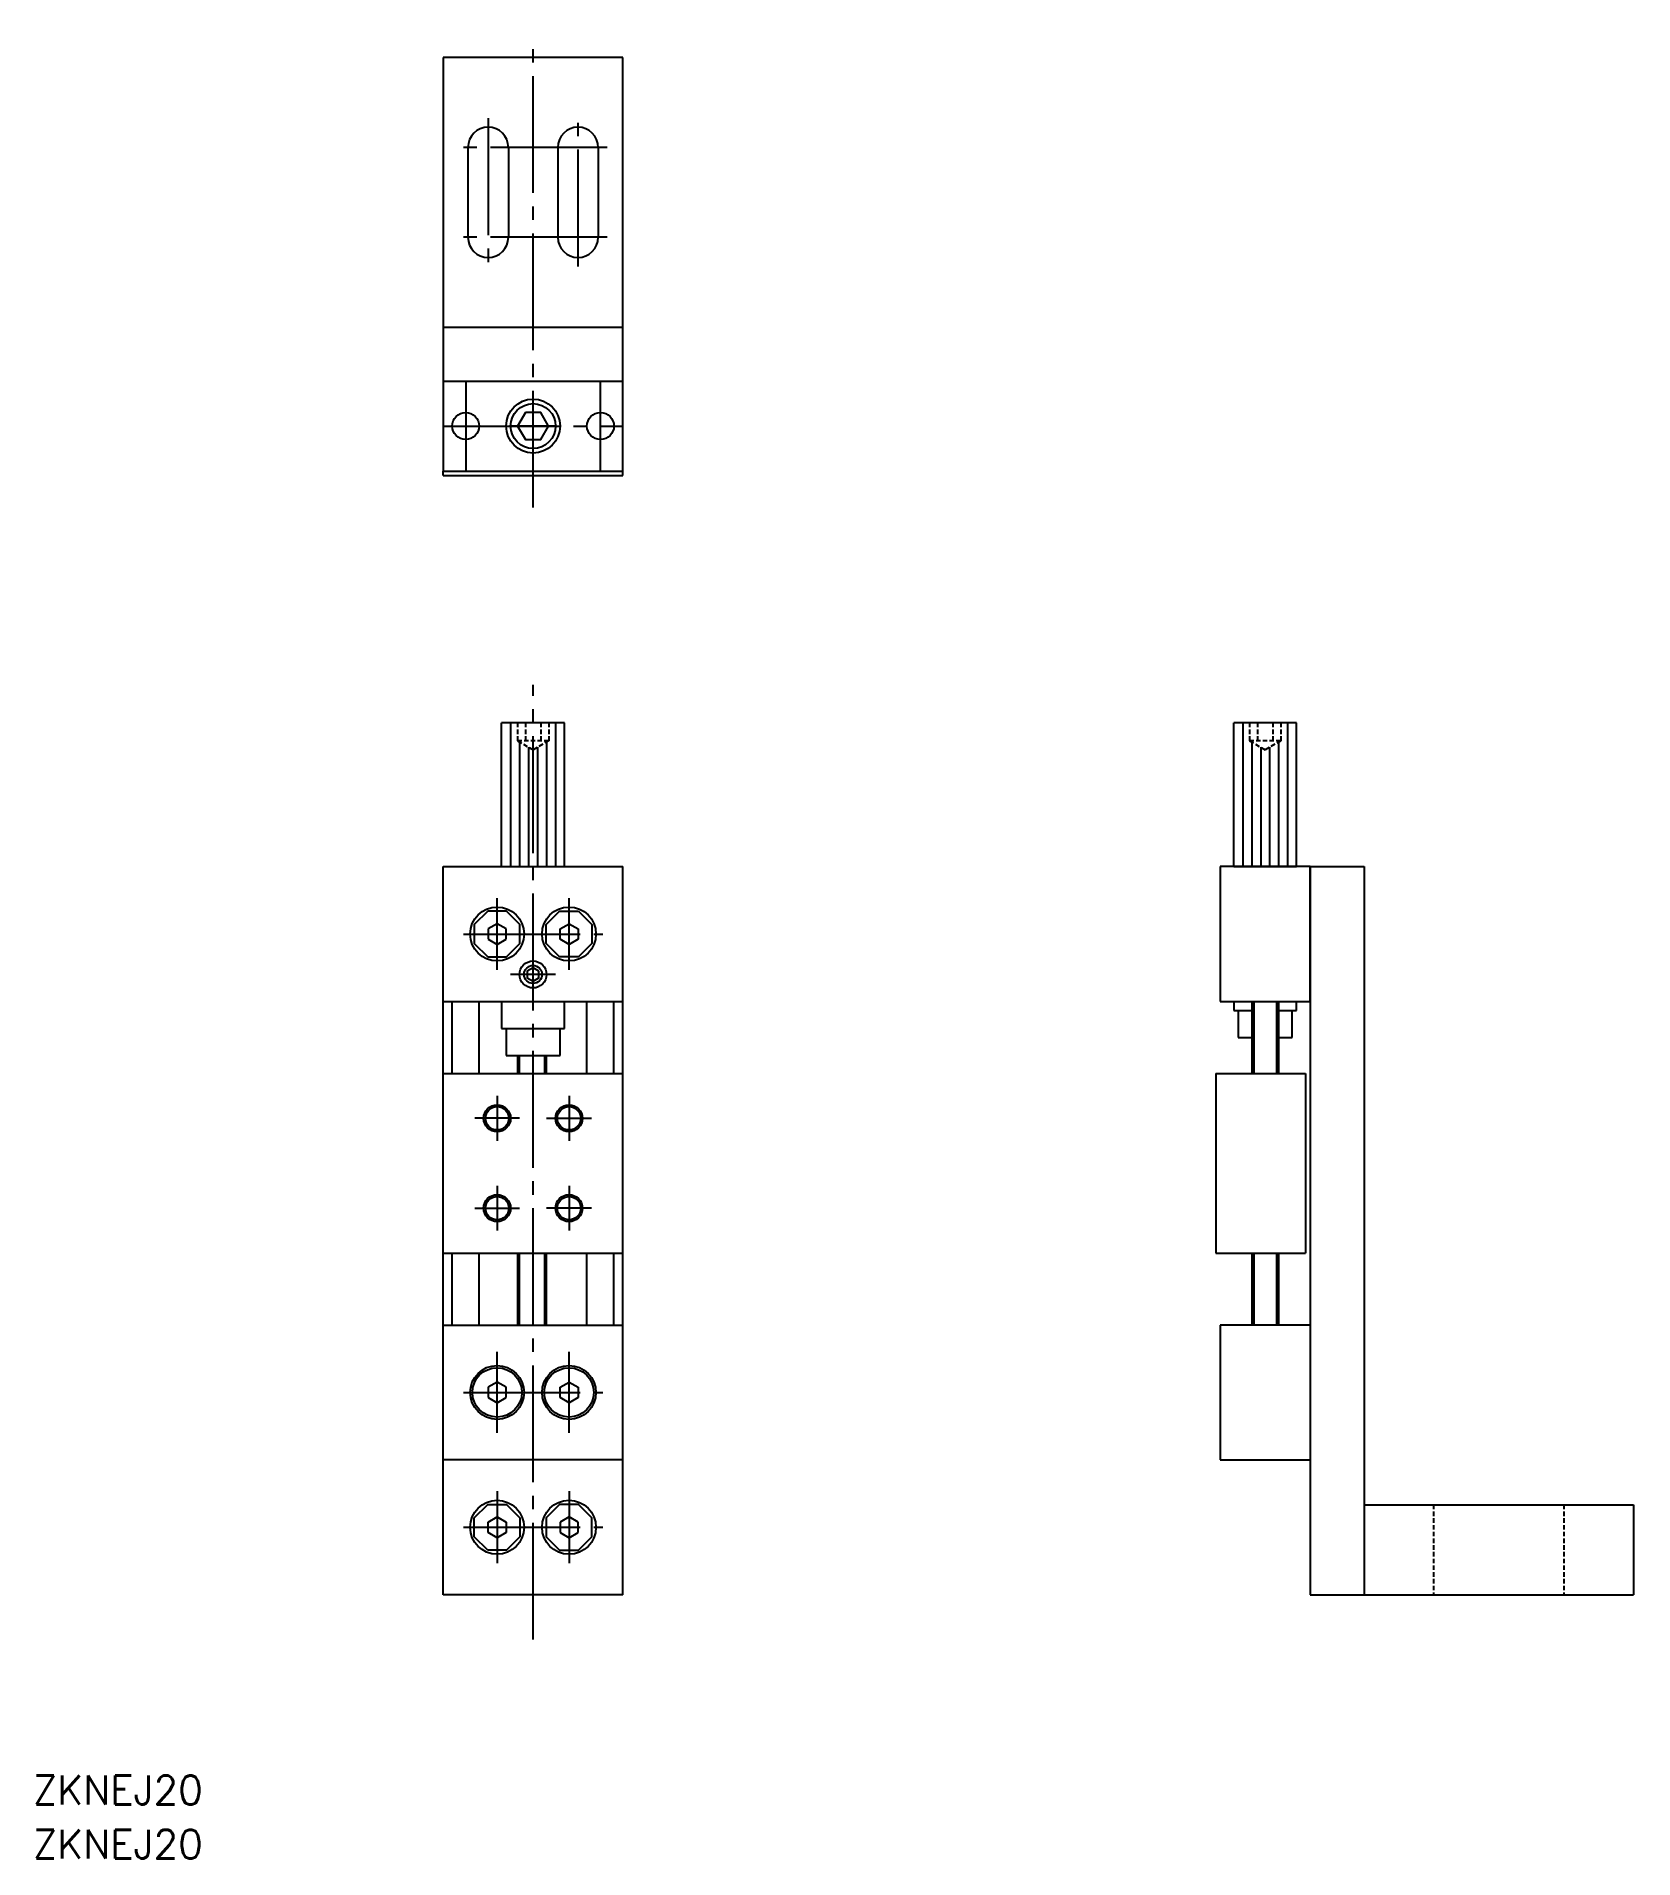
# Model space of a CAD drawing. Extents: x 58 to 236, y 115 to 318.
import ezdxf

# ---------------------------------------------------------------- set-up
doc = ezdxf.new("R2010")
doc.units = 0
doc.linetypes.add('CENTER', pattern=[17.5, 13, -1.5, 1.5, -1.5])
doc.linetypes.add('DASHED', pattern=[0.75, 0.5, -0.25])
doc.layers.get('0').update_dxf_attribs({"linetype": 'CONTINUOUS'})
doc.layers.add('CENTER', color=1, linetype='CENTER')
doc.styles.get("Standard").update_dxf_attribs({"font": 'txt.shx', "bigfont": '@extfont2.shx'})

# ---------------------------------------------------------------- blocks, each defined once
blk = doc.blocks.new('*U23')
at = {"color": 7, "linetype": 'CONTINUOUS'}
blk.add_text('ZKNEJ20', height=3.2, dxfattribs=at).set_placement((-18.78, 125.87))
blk = doc.blocks.new('*U24')
at = {"color": 7, "linetype": 'CONTINUOUS'}
blk.add_text('ZKNEJ20', height=3.2, dxfattribs=at).set_placement((-18.78, 119.84))

msp = doc.modelspace()

# ---------------------------------------------------------------- linework, layer by layer
at = {"color": 7, "linetype": 'CONTINUOUS'}
for p, q in [((103.56, 315.57), (103.56, 285.57)), ((123.56, 315.57), (103.56, 315.57)), ((123.56, 285.57), (123.56, 315.57)), ((106.31, 305.57), (106.31, 295.57)), ((110.81, 305.57), (110.81, 295.57)), ((116.31, 305.57), (116.31, 295.57)), ((120.81, 305.57), (120.81, 295.57)), ((103.56, 285.57), (123.56, 285.57)), ((103.56, 285.57), (103.56, 279.57)), ((123.56, 279.57), (123.56, 285.57)), ((103.56, 279.57), (123.56, 279.57)), ((103.56, 279.57), (103.56, 269.57)), ((123.56, 269.57), (123.56, 279.57)), ((103.56, 269.57), (123.56, 269.57)), ((103.56, 269.07), (103.56, 269.57)), ((103.56, 269.07), (123.56, 269.07)), ((123.56, 269.07), (123.56, 269.57)), ((117.06, 241.56), (110.06, 241.56)), ((198.53, 241.56), (191.53, 241.56)), ((103.56, 144.56), (103.56, 225.56)), ((103.56, 225.56), (123.56, 225.56)), ((110.06, 225.56), (117.06, 225.56)), ((123.56, 144.56), (123.56, 225.56)), ((190.03, 225.56), (190.03, 210.56)), ((200.03, 225.56), (190.03, 225.56)), ((191.53, 225.56), (198.53, 225.56)), ((200.03, 210.56), (200.03, 225.56)), ((200.03, 225.56), (200.03, 144.56)), ((200.03, 225.56), (206.03, 225.56)), ((206.03, 225.56), (206.03, 144.56)), ((109.56, 219.21), (108.56, 218.63)), ((110.56, 218.63), (109.56, 219.21)), ((116.56, 218.63), (117.56, 219.21)), ((117.56, 219.21), (118.56, 218.63)), ((108.56, 218.63), (108.56, 217.48)), ((108.56, 217.48), (109.56, 216.9)), ((109.56, 216.9), (110.56, 217.48)), ((110.56, 217.48), (110.56, 218.63)), ((116.56, 217.48), (116.56, 218.63)), ((117.56, 216.9), (116.56, 217.48)), ((118.56, 217.48), (117.56, 216.9)), ((118.56, 218.63), (118.56, 217.48)), ((103.56, 210.56), (123.56, 210.56)), ((104.56, 202.56), (104.56, 210.56)), ((107.56, 202.56), (107.56, 210.56)), ((110.06, 210.56), (110.06, 207.56)), ((117.06, 207.56), (117.06, 210.56)), ((119.56, 202.56), (119.56, 210.56)), ((122.56, 202.56), (122.56, 210.56)), ((190.03, 210.56), (200.03, 210.56)), ((191.53, 210.56), (191.53, 209.56)), ((191.53, 209.56), (192.03, 209.56)), ((192.03, 209.56), (192.03, 206.56)), ((192.03, 209.56), (193.53, 209.56)), ((193.53, 210.56), (193.53, 202.56)), ((196.53, 210.56), (196.53, 202.56)), ((196.53, 209.56), (198.03, 209.56)), ((198.03, 206.56), (198.03, 209.56)), ((198.03, 209.56), (198.53, 209.56)), ((198.53, 209.56), (198.53, 210.56)), ((110.06, 207.56), (110.56, 207.56)), ((110.56, 207.56), (110.56, 204.56)), ((110.56, 207.56), (116.56, 207.56)), ((116.56, 204.56), (116.56, 207.56)), ((116.56, 207.56), (117.06, 207.56)), ((192.03, 206.56), (193.53, 206.56)), ((196.53, 206.56), (198.03, 206.56)), ((110.56, 204.56), (116.56, 204.56)), ((111.86, 202.56), (111.86, 204.56)), ((115.06, 202.56), (115.06, 204.56)), ((103.56, 202.56), (123.56, 202.56)), ((189.53, 202.56), (199.53, 202.56)), ((189.53, 202.56), (189.53, 182.56)), ((199.53, 202.56), (199.53, 182.56)), ((103.56, 182.56), (123.56, 182.56)), ((104.56, 174.56), (104.56, 182.56)), ((107.56, 174.56), (107.56, 182.56)), ((111.86, 174.56), (111.86, 182.56)), ((115.06, 174.56), (115.06, 182.56)), ((119.56, 174.56), (119.56, 182.56)), ((122.56, 174.56), (122.56, 182.56)), ((189.53, 182.56), (199.53, 182.56)), ((193.53, 182.56), (193.53, 174.56)), ((196.53, 182.56), (196.53, 174.56)), ((103.56, 154.56), (103.56, 174.56)), ((103.56, 174.56), (123.56, 174.56)), ((190.03, 174.56), (190.03, 159.56)), ((200.03, 174.56), (190.03, 174.56)), ((109.56, 168.21), (108.56, 167.63)), ((108.56, 167.63), (108.56, 166.48)), ((108.56, 166.48), (109.56, 165.9)), ((110.56, 167.63), (109.56, 168.21)), ((109.56, 165.9), (110.56, 166.48)), ((110.56, 166.48), (110.56, 167.63)), ((116.56, 167.63), (117.56, 168.21)), ((116.56, 166.48), (116.56, 167.63)), ((117.56, 165.9), (116.56, 166.48)), ((117.56, 168.21), (118.56, 167.63)), ((118.56, 166.48), (117.56, 165.9)), ((118.56, 167.63), (118.56, 166.48)), ((123.56, 159.56), (103.56, 159.56)), ((190.03, 159.56), (200.03, 159.56)), ((206.03, 154.56), (236.03, 154.56)), ((236.03, 154.56), (236.03, 144.56)), ((108.56, 152.63), (109.56, 153.21)), ((108.56, 151.48), (108.56, 152.63)), ((109.56, 153.21), (110.56, 152.63)), ((110.56, 152.63), (110.56, 151.48)), ((117.56, 153.21), (116.56, 152.63)), ((116.56, 152.63), (116.56, 151.48)), ((118.56, 152.63), (117.56, 153.21)), ((118.56, 151.48), (118.56, 152.63)), ((109.56, 150.9), (108.56, 151.48)), ((110.56, 151.48), (109.56, 150.9)), ((116.56, 151.48), (117.56, 150.9)), ((117.56, 150.9), (118.56, 151.48)), ((123.56, 144.56), (103.56, 144.56)), ((200.03, 144.56), (236.03, 144.56))]:
    msp.add_line(p, q, dxfattribs=at)
at = {"color": 3, "linetype": 'CONTINUOUS'}
for p, q in [((111.06, 241.56), (111.06, 225.56)), ((116.06, 241.56), (116.06, 225.56)), ((192.53, 241.56), (192.53, 225.56)), ((197.53, 241.56), (197.53, 225.56)), ((112.06, 239.42), (112.06, 225.56)), ((115.06, 239.42), (115.06, 225.56)), ((193.53, 239.42), (193.53, 225.56)), ((196.53, 239.42), (196.53, 225.56)), ((113.06, 238.85), (113.06, 225.56)), ((114.06, 238.85), (114.06, 225.56)), ((194.53, 238.85), (194.53, 225.56)), ((195.53, 238.85), (195.53, 225.56)), ((193.78, 210.56), (193.78, 202.56)), ((196.28, 210.56), (196.28, 202.56)), ((112.06, 202.56), (112.06, 204.56)), ((114.86, 202.56), (114.86, 204.56)), ((112.06, 174.56), (112.06, 182.56)), ((114.86, 174.56), (114.86, 182.56)), ((193.78, 182.56), (193.78, 174.56)), ((196.28, 182.56), (196.28, 174.56))]:
    msp.add_line(p, q, dxfattribs=at)
at = {"color": 3, "linetype": 'DASHED'}
for p, q in [((111.83, 241.56), (111.83, 239.56)), ((112.7, 241.56), (112.7, 239.56)), ((114.43, 241.56), (114.43, 239.56)), ((115.3, 241.56), (115.3, 239.56)), ((193.29, 241.56), (193.29, 239.56)), ((194.16, 241.56), (194.16, 239.56)), ((195.89, 241.56), (195.89, 239.56)), ((196.76, 241.56), (196.76, 239.56)), ((115.3, 239.56), (111.83, 239.56)), ((111.83, 239.56), (113.56, 238.56)), ((115.3, 239.56), (113.56, 238.56)), ((196.76, 239.56), (193.29, 239.56)), ((193.29, 239.56), (195.03, 238.56)), ((196.76, 239.56), (195.03, 238.56)), ((213.78, 154.56), (213.78, 144.56)), ((228.28, 154.56), (228.28, 144.56))]:
    msp.add_line(p, q, dxfattribs=at)
at = {"color": 3, "linetype": 'CONTINUOUS'}
for points in [[(112.7, 276.07), (111.83, 274.57), (112.7, 273.07), (114.43, 273.07), (115.29, 274.57), (114.43, 276.07)], [(114.21, 213.93), (113.56, 214.31), (112.91, 213.93), (112.91, 213.18), (113.56, 212.81), (114.21, 213.18)]]:
    msp.add_lwpolyline(points, close=True, dxfattribs=at)
at = {"color": 7, "linetype": 'CONTINUOUS'}
for points in [[(108.51, 220.6), (107.02, 219.11), (107.02, 217), (108.51, 215.52), (110.62, 215.52), (112.1, 217), (112.1, 219.11), (110.62, 220.6)], [(118.62, 220.6), (120.1, 219.11), (120.1, 217), (118.62, 215.52), (116.51, 215.52), (115.02, 217), (115.02, 219.11), (116.51, 220.6)], [(108.51, 149.52), (107.02, 151), (107.02, 153.11), (108.51, 154.6), (110.62, 154.6), (112.1, 153.11), (112.1, 151), (110.62, 149.52)], [(118.62, 149.52), (120.1, 151), (120.1, 153.11), (118.62, 154.6), (116.51, 154.6), (115.02, 153.11), (115.02, 151), (116.51, 149.52)]]:
    msp.add_lwpolyline(points, close=True, dxfattribs=at)
for centre, radius in [((106.06, 274.57), 1.5), ((113.56, 274.57), 3), ((113.56, 274.57), 2.5), ((121.06, 274.57), 1.5), ((113.56, 213.56), 1), ((109.56, 197.56), 1.3), ((117.56, 197.56), 1.3), ((109.56, 187.56), 1.3), ((117.56, 187.56), 1.3), ((109.56, 167.06), 2.75), ((117.56, 167.06), 2.75)]:
    msp.add_circle(centre, radius, dxfattribs=at)
at = {"color": 3, "linetype": 'CONTINUOUS'}
for centre, radius in [((109.56, 218.06), 3), ((117.56, 218.06), 3), ((113.56, 213.56), 1.5), ((109.56, 197.56), 1.5), ((117.56, 197.56), 1.5), ((109.56, 187.56), 1.5), ((117.56, 187.56), 1.5), ((109.56, 167.06), 3), ((117.56, 167.06), 3), ((109.56, 152.06), 3), ((117.56, 152.06), 3)]:
    msp.add_circle(centre, radius, dxfattribs=at)
at = {"color": 7, "linetype": 'CONTINUOUS'}
for centre, start, end in [((108.56, 305.57), 0, 180), ((118.56, 305.57), 0, 180), ((108.56, 295.57), 180, 0), ((118.56, 295.57), 180, 0)]:
    msp.add_arc(centre, 2.25, start, end, dxfattribs=at)
at = {"layer": 'CENTER', "color": 1, "linetype": 'CENTER'}
for p, q in [((113.56, 265.5), (113.56, 317.92)), ((108.56, 308.82), (108.56, 292.32)), ((118.56, 292.32), (118.56, 308.82)), ((121.81, 305.57), (105.31, 305.57)), ((121.81, 295.57), (105.31, 295.57)), ((106.06, 279.57), (106.06, 269.57)), ((121.06, 269.57), (121.06, 279.57)), ((103.56, 274.57), (123.56, 274.57)), ((116.06, 274.57), (111.06, 274.57)), ((113.56, 139.56), (113.56, 245.8)), ((109.56, 214.06), (109.56, 222.06)), ((117.56, 214.06), (117.56, 222.06)), ((105.81, 218.06), (121.31, 218.06)), ((116.06, 213.56), (111.06, 213.56)), ((109.56, 200.06), (109.56, 195.06)), ((117.56, 200.06), (117.56, 195.06)), ((112.06, 197.56), (107.06, 197.56)), ((115.06, 197.56), (120.06, 197.56)), ((109.56, 190.06), (109.56, 185.06)), ((117.56, 190.06), (117.56, 185.06)), ((107.06, 187.56), (112.06, 187.56)), ((120.06, 187.56), (115.06, 187.56)), ((109.56, 162.56), (109.56, 171.56)), ((117.56, 162.56), (117.56, 171.56)), ((105.81, 167.06), (121.31, 167.06)), ((109.56, 156.06), (109.56, 148.06)), ((117.56, 156.06), (117.56, 148.06)), ((105.81, 152.06), (121.31, 152.06))]:
    msp.add_line(p, q, dxfattribs=at)
at = {"layer": 'CENTER', "color": 7, "linetype": 'CONTINUOUS'}
for p, q in [((110.06, 225.56), (110.06, 241.56)), ((117.06, 225.56), (117.06, 241.56)), ((191.53, 225.56), (191.53, 241.56)), ((198.53, 225.56), (198.53, 241.56))]:
    msp.add_line(p, q, dxfattribs=at)

# ---------------------------------------------------------------- block references
at = {"color": 7, "linetype": 'CONTINUOUS'}
for name in ['*U23', '*U24']:
    msp.add_blockref(name, (76.66, -4.64), dxfattribs=at)

doc.saveas('drawing.dxf')
